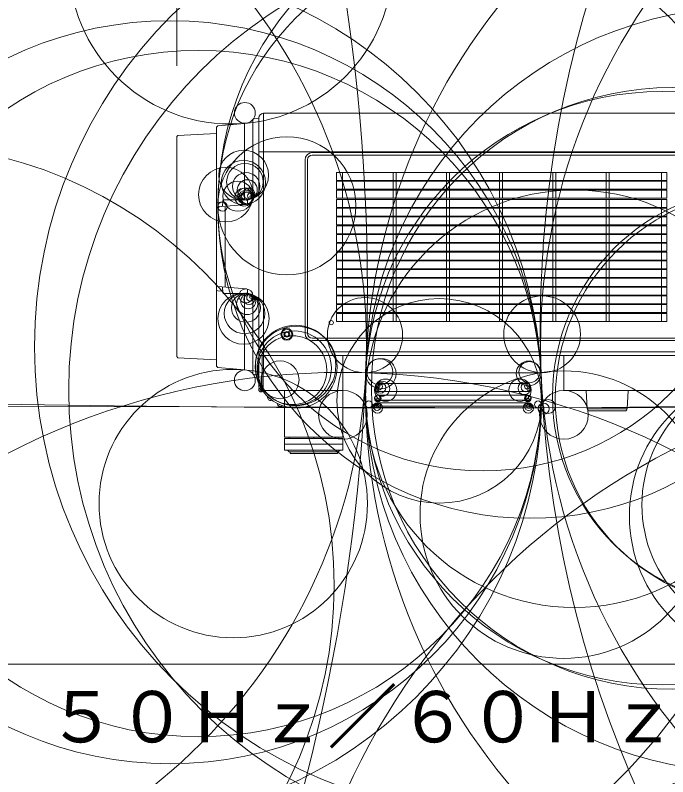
# Model space of a CAD drawing. Units: millimetres, scale not verified. Extents: x -8291 to 8336, y -215 to 16647.
# Drawn here: x -0.36 to 27.54, y 3.69 to 36.25 of the extents above; entities that cross this region are included whole.
import ezdxf
from ezdxf.enums import TextEntityAlignment as Align

# ---------------------------------------------------------------- set-up
doc = ezdxf.new("R2010")
doc.units = ezdxf.units.MM
doc.header["$LTSCALE"] = 0.125
doc.layers.add('0-1_MOJI1', color=7, linetype='Continuous')
for name, color, linetype, lineweight in [('0-2_WAKU', 1, 'Continuous', 18), ('0-4_SUNPO', 3, 'Continuous', 18), ('0-5_GAIKEI', 1, 'Continuous', 18)]:
    doc.layers.add(name, color=color, linetype=linetype, lineweight=lineweight)
doc.styles.add('ＭＳ ゴシック', font='')
doc.styles.get('ＭＳ ゴシック').set_extended_font_data('MS Gothic')

# ---------------------------------------------------------------- blocks, each defined once
blk = doc.blocks.new('D3')
at = {"layer": '0-4_SUNPO'}
blk.add_line((71.0551, 347.5874), (71.0551, 354.8374), dxfattribs=at)

msp = doc.modelspace()

# ---------------------------------------------------------------- linework, layer by layer
at = {"layer": '0-2_WAKU', "color": 4}
msp.add_line((-62.5005, 8.4953), (62.4995, 8.4953), dxfattribs=at)
at = {"layer": '0-5_GAIKEI', "color": 7}
for p, q in [((10.2545, 32.0535), (46.3545, 32.0535)), ((9.4394, 31.6211), (8.3043, 31.5218)), ((9.8544, 31.8216), (9.8045, 31.7872)), ((9.8544, 31.8216), (10.0545, 31.8391)), ((8.3044, 31.5218), (8.2545, 31.4674)), ((8.2545, 21.2394), (8.2545, 31.4674)), ((6.6019, 31.1059), (6.5545, 31.056)), ((6.5545, 21.6509), (6.5545, 31.056)), ((8.2545, 31.1925), (6.6019, 31.1059)), ((13.3808, 29.521), (13.3808, 29.178)), ((13.3808, 29.521), (27.5033, 29.521)), ((13.6295, 29.521), (13.6295, 29.178)), ((15.8046, 29.521), (15.8046, 29.178)), ((15.9313, 29.178), (15.9313, 29.521)), ((18.0795, 29.178), (18.0795, 29.521)), ((18.2062, 29.521), (18.2062, 29.178)), ((20.3544, 29.178), (20.3544, 29.521)), ((20.4811, 29.521), (20.4811, 29.178)), ((22.6294, 29.178), (22.6294, 29.521)), ((22.756, 29.521), (22.756, 29.178)), ((24.9043, 29.178), (24.9043, 29.521)), ((25.0309, 29.521), (25.0309, 29.178)), ((27.2783, 29.521), (27.2783, 29.178)), ((13.3808, 29.146), (27.5033, 29.146)), ((13.3808, 29.146), (13.3808, 28.803)), ((13.6295, 29.146), (13.6295, 28.803)), ((15.8046, 29.146), (15.8046, 28.803)), ((15.9313, 28.803), (15.9313, 29.146)), ((18.0795, 28.803), (18.0795, 29.146)), ((18.2062, 29.146), (18.2062, 28.803)), ((20.3544, 28.803), (20.3544, 29.146)), ((20.4811, 29.146), (20.4811, 28.803)), ((22.6294, 28.803), (22.6294, 29.146)), ((22.756, 29.146), (22.756, 28.803)), ((24.9043, 28.803), (24.9043, 29.146)), ((25.0309, 29.146), (25.0309, 28.803)), ((27.2783, 29.146), (27.2783, 28.803)), ((27.5033, 29.146), (27.5033, 28.803)), ((27.5033, 28.803), (13.3808, 28.803)), ((13.3808, 28.771), (27.5033, 28.771)), ((13.3808, 28.771), (13.3808, 28.428)), ((13.6295, 28.771), (13.6295, 28.428)), ((15.8046, 28.771), (15.8046, 28.428)), ((15.9313, 28.428), (15.9313, 28.771)), ((18.0795, 28.428), (18.0795, 28.771)), ((18.2062, 28.771), (18.2062, 28.428)), ((20.3544, 28.428), (20.3544, 28.771)), ((20.4811, 28.771), (20.4811, 28.428)), ((22.6294, 28.428), (22.6294, 28.771)), ((22.756, 28.771), (22.756, 28.428)), ((24.9043, 28.428), (24.9043, 28.771)), ((25.0309, 28.771), (25.0309, 28.428)), ((27.2783, 28.771), (27.2783, 28.428)), ((27.5033, 28.771), (27.5033, 28.428)), ((27.5033, 28.428), (13.3808, 28.428)), ((13.3808, 28.371), (27.5033, 28.371)), ((13.3808, 28.371), (13.3808, 28.028)), ((13.6295, 28.371), (13.6295, 28.028)), ((15.8046, 28.371), (15.8046, 28.028)), ((15.9313, 28.028), (15.9313, 28.371)), ((18.0795, 28.028), (18.0795, 28.371)), ((18.2062, 28.371), (18.2062, 28.028)), ((20.3544, 28.028), (20.3544, 28.371)), ((20.4811, 28.371), (20.4811, 28.028)), ((22.6294, 28.028), (22.6294, 28.371)), ((22.756, 28.371), (22.756, 28.028)), ((24.9043, 28.028), (24.9043, 28.371)), ((25.0309, 28.371), (25.0309, 28.028)), ((27.2783, 28.371), (27.2783, 28.028)), ((27.5033, 28.371), (27.5033, 28.028)), ((27.5033, 28.028), (13.3808, 28.028)), ((13.3808, 27.996), (13.3808, 27.653)), ((13.3808, 27.996), (27.5033, 27.996)), ((13.6295, 27.996), (13.6295, 27.653)), ((15.8046, 27.996), (15.8046, 27.653)), ((15.9313, 27.653), (15.9313, 27.996)), ((18.0795, 27.653), (18.0795, 27.996)), ((18.2062, 27.996), (18.2062, 27.653)), ((20.3544, 27.653), (20.3544, 27.996)), ((20.4811, 27.996), (20.4811, 27.653)), ((22.6294, 27.653), (22.6294, 27.996)), ((22.756, 27.996), (22.756, 27.653)), ((24.9043, 27.653), (24.9043, 27.996)), ((25.0309, 27.996), (25.0309, 27.653)), ((27.2783, 27.996), (27.2783, 27.653)), ((13.3808, 27.621), (13.3808, 27.278)), ((13.3808, 27.621), (27.5033, 27.621)), ((13.6295, 27.621), (13.6295, 27.278)), ((15.8046, 27.621), (15.8046, 27.278)), ((15.9313, 27.278), (15.9313, 27.621)), ((18.0795, 27.278), (18.0795, 27.621)), ((18.2062, 27.621), (18.2062, 27.278)), ((20.3544, 27.278), (20.3544, 27.621)), ((20.4811, 27.621), (20.4811, 27.278)), ((22.6294, 27.278), (22.6294, 27.621)), ((22.756, 27.621), (22.756, 27.278)), ((24.9043, 27.278), (24.9043, 27.621)), ((25.0309, 27.621), (25.0309, 27.278)), ((27.2783, 27.621), (27.2783, 27.278)), ((13.3808, 27.246), (27.5033, 27.246)), ((13.3808, 27.246), (13.3808, 26.903)), ((13.6295, 27.246), (13.6295, 26.903)), ((15.8046, 27.246), (15.8046, 26.903)), ((15.9313, 26.903), (15.9313, 27.246)), ((18.0795, 26.903), (18.0795, 27.246)), ((18.2062, 27.246), (18.2062, 26.903)), ((20.3544, 26.903), (20.3544, 27.246)), ((20.4811, 27.246), (20.4811, 26.903)), ((22.6294, 26.903), (22.6294, 27.246)), ((22.756, 27.246), (22.756, 26.903)), ((24.9043, 26.903), (24.9043, 27.246)), ((25.0309, 27.246), (25.0309, 26.903)), ((27.2783, 27.246), (27.2783, 26.903)), ((27.5033, 27.246), (27.5033, 26.903)), ((27.5033, 26.903), (13.3808, 26.903)), ((13.3808, 26.871), (27.5033, 26.871)), ((13.3808, 26.871), (13.3808, 26.528)), ((13.6295, 26.871), (13.6295, 26.528)), ((15.8046, 26.871), (15.8046, 26.528)), ((15.9313, 26.528), (15.9313, 26.871)), ((18.0795, 26.528), (18.0795, 26.871)), ((18.2062, 26.871), (18.2062, 26.528)), ((20.3544, 26.528), (20.3544, 26.871)), ((20.4811, 26.871), (20.4811, 26.528)), ((22.6294, 26.528), (22.6294, 26.871)), ((22.756, 26.871), (22.756, 26.528)), ((24.9043, 26.528), (24.9043, 26.871)), ((25.0309, 26.871), (25.0309, 26.528)), ((27.2783, 26.871), (27.2783, 26.528)), ((27.5033, 26.871), (27.5033, 26.528)), ((27.5033, 26.528), (13.3808, 26.528)), ((13.3808, 26.496), (13.3808, 26.153)), ((13.3808, 26.496), (27.5033, 26.496)), ((13.6295, 26.496), (13.6295, 26.153)), ((15.8046, 26.496), (15.8046, 26.153)), ((15.9313, 26.153), (15.9313, 26.496)), ((18.0795, 26.153), (18.0795, 26.496)), ((18.2062, 26.496), (18.2062, 26.153)), ((20.3544, 26.153), (20.3544, 26.496)), ((20.4811, 26.496), (20.4811, 26.153)), ((22.6294, 26.153), (22.6294, 26.496)), ((22.756, 26.496), (22.756, 26.153)), ((24.9043, 26.153), (24.9043, 26.496)), ((25.0309, 26.496), (25.0309, 26.153)), ((27.2783, 26.496), (27.2783, 26.153)), ((13.3808, 26.123), (27.5033, 26.123)), ((13.3808, 26.123), (13.3808, 25.7799)), ((13.6295, 26.123), (13.6295, 25.7799)), ((15.8046, 26.123), (15.8046, 25.7799)), ((15.9313, 25.7799), (15.9313, 26.123)), ((18.0795, 25.7799), (18.0795, 26.123)), ((18.2062, 26.123), (18.2062, 25.7799)), ((20.3544, 25.7799), (20.3544, 26.123)), ((20.4811, 26.123), (20.4811, 25.7799)), ((22.6294, 25.7799), (22.6294, 26.123)), ((22.756, 26.123), (22.756, 25.7799)), ((24.9043, 25.7799), (24.9043, 26.123)), ((25.0309, 26.123), (25.0309, 25.7799)), ((27.2783, 26.123), (27.2783, 25.7799)), ((27.5033, 26.123), (27.5033, 25.7799)), ((27.5033, 25.7799), (13.3808, 25.7799)), ((13.3808, 25.748), (13.3808, 25.4049)), ((13.3808, 25.748), (27.5033, 25.748)), ((13.6295, 25.748), (13.6295, 25.4049)), ((15.8046, 25.748), (15.8046, 25.4049)), ((15.9313, 25.4049), (15.9313, 25.748)), ((18.0795, 25.4049), (18.0795, 25.748)), ((18.2062, 25.748), (18.2062, 25.4049)), ((20.3544, 25.4049), (20.3544, 25.748)), ((20.4811, 25.748), (20.4811, 25.4049)), ((22.6294, 25.4049), (22.6294, 25.748)), ((22.756, 25.748), (22.756, 25.4049)), ((24.9043, 25.4049), (24.9043, 25.748)), ((25.0309, 25.748), (25.0309, 25.4049)), ((27.2783, 25.748), (27.2783, 25.4049)), ((13.3808, 25.373), (13.3808, 25.0299)), ((13.3808, 25.373), (27.5033, 25.373)), ((13.6295, 25.373), (13.6295, 25.0299)), ((15.8046, 25.373), (15.8046, 25.0299)), ((15.9313, 25.0299), (15.9313, 25.373)), ((18.0795, 25.0299), (18.0795, 25.373)), ((18.2062, 25.373), (18.2062, 25.0299)), ((20.3544, 25.0299), (20.3544, 25.373)), ((20.4811, 25.373), (20.4811, 25.0299)), ((22.6294, 25.0299), (22.6294, 25.373)), ((22.756, 25.373), (22.756, 25.0299)), ((24.9043, 25.0299), (24.9043, 25.373)), ((25.0309, 25.373), (25.0309, 25.0299)), ((27.2783, 25.373), (27.2783, 25.0299)), ((13.3808, 24.998), (27.5033, 24.998)), ((13.3808, 24.998), (13.3808, 24.6549)), ((13.6295, 24.998), (13.6295, 24.6549)), ((15.8046, 24.998), (15.8046, 24.6549)), ((15.9313, 24.6549), (15.9313, 24.998)), ((18.0795, 24.6549), (18.0795, 24.998)), ((18.2062, 24.998), (18.2062, 24.6549)), ((20.3544, 24.6549), (20.3544, 24.998)), ((20.4811, 24.998), (20.4811, 24.6549)), ((22.6294, 24.6549), (22.6294, 24.998)), ((22.756, 24.998), (22.756, 24.6549)), ((24.9043, 24.6549), (24.9043, 24.998)), ((25.0309, 24.998), (25.0309, 24.6549)), ((27.2783, 24.998), (27.2783, 24.6549)), ((27.5033, 24.998), (27.5033, 24.6549)), ((27.5033, 24.6549), (13.3808, 24.6549)), ((13.3808, 24.6249), (27.5033, 24.6249)), ((13.3808, 24.6249), (13.3808, 24.2818)), ((13.6295, 24.6249), (13.6295, 24.2818)), ((15.8046, 24.6249), (15.8046, 24.2818)), ((15.9313, 24.2818), (15.9313, 24.6249)), ((18.0795, 24.2818), (18.0795, 24.6249)), ((18.2062, 24.6249), (18.2062, 24.2818)), ((20.3544, 24.2818), (20.3544, 24.6249)), ((20.4811, 24.6249), (20.4811, 24.2818)), ((22.6294, 24.2818), (22.6294, 24.6249)), ((22.756, 24.6249), (22.756, 24.2818)), ((24.9043, 24.2818), (24.9043, 24.6249)), ((25.0309, 24.6249), (25.0309, 24.2818)), ((27.2783, 24.6249), (27.2783, 24.2818)), ((27.5033, 24.6249), (27.5033, 24.2818)), ((27.5033, 24.2818), (13.3808, 24.2818)), ((13.3808, 24.2499), (27.5033, 24.2499)), ((13.3808, 24.2499), (13.3808, 23.9068)), ((13.6295, 24.2499), (13.6295, 23.9068)), ((15.8046, 24.2499), (15.8046, 23.9068)), ((15.9313, 23.9068), (15.9313, 24.2499)), ((18.0795, 23.9068), (18.0795, 24.2499)), ((18.2062, 24.2499), (18.2062, 23.9068)), ((20.3544, 23.9068), (20.3544, 24.2499)), ((20.4811, 24.2499), (20.4811, 23.9068)), ((22.6294, 23.9068), (22.6294, 24.2499)), ((22.756, 24.2499), (22.756, 23.9068)), ((24.9043, 23.9068), (24.9043, 24.2499)), ((25.0309, 24.2499), (25.0309, 23.9068)), ((27.2783, 24.2499), (27.2783, 23.9068)), ((27.5033, 24.2499), (27.5033, 23.9068)), ((27.5033, 23.9068), (13.3808, 23.9068)), ((13.3808, 23.8749), (27.5033, 23.8749)), ((13.3808, 23.8749), (13.3808, 23.5318)), ((13.6295, 23.8749), (13.6295, 23.5318)), ((15.8046, 23.8749), (15.8046, 23.5318)), ((15.9313, 23.5318), (15.9313, 23.8749)), ((18.0795, 23.5318), (18.0795, 23.8749)), ((18.2062, 23.8749), (18.2062, 23.5318)), ((20.3544, 23.5318), (20.3544, 23.8749)), ((20.4811, 23.8749), (20.4811, 23.5318)), ((22.6294, 23.5318), (22.6294, 23.8749)), ((22.756, 23.8749), (22.756, 23.5318)), ((24.9043, 23.5318), (24.9043, 23.8749)), ((25.0309, 23.8749), (25.0309, 23.5318)), ((27.2783, 23.8749), (27.2783, 23.5318)), ((27.5033, 23.8749), (27.5033, 23.5318)), ((27.5033, 23.5318), (13.3808, 23.5318)), ((13.3808, 23.4999), (27.5033, 23.4999)), ((13.3808, 23.4999), (13.3808, 23.1568)), ((13.6295, 23.4999), (13.6295, 23.1568)), ((15.8046, 23.4999), (15.8046, 23.1568)), ((15.9313, 23.1568), (15.9313, 23.4999)), ((18.0795, 23.1568), (18.0795, 23.4999)), ((18.2062, 23.4999), (18.2062, 23.1568)), ((20.3544, 23.1568), (20.3544, 23.4999)), ((20.4811, 23.4999), (20.4811, 23.1568)), ((22.6294, 23.1568), (22.6294, 23.4999)), ((22.756, 23.4999), (22.756, 23.1568)), ((24.9043, 23.1568), (24.9043, 23.4999)), ((25.0309, 23.4999), (25.0309, 23.1568)), ((27.2783, 23.4999), (27.2783, 23.1568)), ((27.5033, 23.4999), (27.5033, 23.1568)), ((27.5033, 23.1568), (13.3808, 23.1568)), ((6.5545, 21.6509), (6.6019, 21.601)), ((6.6019, 21.601), (8.2545, 21.5144)), ((8.2545, 21.2395), (8.3044, 21.1851)), ((8.3043, 21.1851), (9.4394, 21.0858)), ((9.8544, 20.8853), (9.8045, 20.9197)), ((10.0545, 20.8678), (9.8544, 20.8853)), ((10.0545, 20.4035), (10.0545, 20.8678)), ((11.1545, 20.2034), (11.1545, 18.2034)), ((13.6545, 20.2034), (13.6545, 18.2034)), ((23.1045, 20.2034), (32.1045, 20.2034)), ((21.998, 19.455), (13.6546, 19.4534)), ((11.1545, 18.1534), (11.1545, 17.6534)), ((13.6545, 17.6534), (13.6545, 18.1534)), ((11.1545, 17.6534), (13.6545, 17.6534))]:
    msp.add_line(p, q, dxfattribs=at)
at = {"layer": '0-5_GAIKEI'}
for p, q in [((10.2545, 32.0535), (10.2545, 21.7035)), ((9.4394, 28.367), (9.4394, 31.6211)), ((9.8045, 28.4596), (9.8045, 31.7872)), ((10.0545, 21.8535), (10.0545, 31.8535)), ((10.0545, 30.4035), (46.5545, 30.4035)), ((12.3445, 30.3715), (29.6645, 30.3715)), ((12.034, 22.646), (12.034, 30.061)), ((12.1401, 30.0634), (12.1401, 22.6434)), ((29.6645, 30.2679), (12.3445, 30.2679)), ((8.5545, 28.3534), (8.5156, 28.3145)), ((8.5545, 28.3534), (9.5295, 28.3534)), ((9.5295, 28.3534), (9.5685, 28.3145)), ((8.2545, 28.2232), (8.3044, 28.243)), ((8.3044, 28.0534), (8.2548, 27.9996)), ((8.3044, 28.243), (8.5128, 28.2606)), ((8.3044, 28.0534), (9.5307, 28.1607)), ((8.5156, 28.3145), (8.5028, 28.0708)), ((8.6197, 28.04), (8.6197, 24.6672)), ((9.5685, 28.3145), (9.5761, 28.1687)), ((8.3044, 24.4639), (8.2545, 24.4837)), ((9.5307, 24.5462), (8.3044, 24.6535)), ((8.5128, 24.4463), (8.3044, 24.4639)), ((8.5156, 24.3924), (8.5028, 24.6361)), ((8.6197, 24.6259), (8.6197, 24.6669)), ((9.5685, 24.3924), (9.5761, 24.5382)), ((8.5156, 24.3924), (8.5545, 24.3534)), ((9.5295, 24.3534), (8.5545, 24.3534)), ((9.4394, 21.0858), (9.4394, 24.3399)), ((9.5685, 24.3924), (9.5295, 24.3534)), ((9.8045, 20.9197), (9.8045, 24.2473)), ((12.3445, 22.439), (29.6645, 22.439)), ((29.6645, 22.3354), (12.3445, 22.3354)), ((10.0545, 20.8678), (10.0545, 21.8535)), ((10.0545, 21.8535), (46.5545, 21.8535)), ((46.5545, 21.7035), (10.0545, 21.7035)), ((10.1845, 20.2161), (10.1984, 21.7035)), ((10.2577, 21.7034), (10.2448, 20.2034)), ((10.2577, 21.7034), (46.5545, 21.7034)), ((13.6545, 20.2034), (13.6545, 21.7034)), ((23.1045, 21.7034), (23.1045, 20.2034)), ((14.6816, 20.9596), (22.0821, 20.9596)), ((10.2196, 20.2114), (10.2198, 20.2287)), ((10.2448, 20.2034), (13.6545, 20.2034)), ((21.5795, 20.4946), (15.1295, 20.4946)), ((24.0587, 20.2034), (24.0996, 19.4232)), ((25.8045, 20.1984), (25.8045, 20.2034)), ((31.3045, 20.1984), (25.8045, 20.1984)), ((25.8095, 19.4232), (25.8501, 20.1984)), ((25.8545, 20.1984), (25.8545, 20.2034)), ((10.4318, 19.8884), (10.4257, 19.9584)), ((10.4318, 19.8884), (10.4946, 19.8939)), ((15.1295, 20.1544), (21.5795, 20.1544)), ((21.5795, 19.999), (15.1295, 19.999)), ((14.622, 19.5479), (14.6218, 19.5516)), ((15.1295, 19.7894), (21.5795, 19.7894)), ((21.5795, 19.6745), (15.1295, 19.6745)), ((22.1368, 19.5479), (22.1369, 19.5479)), ((15.1295, 19.5284), (21.5795, 19.5284)), ((25.8095, 19.4232), (24.0996, 19.4232)), ((25.7096, 19.3284), (24.1994, 19.3284)), ((11.1545, 18.2034), (13.6545, 18.2034)), ((13.6545, 18.1534), (11.1545, 18.1534)), ((11.3545, 18.2034), (11.3545, 18.1534)), ((12.4045, 18.2034), (12.4045, 18.1534)), ((13.4545, 18.1534), (13.4545, 18.2034)), ((11.1545, 17.9034), (13.6545, 17.9034)), ((11.2795, 17.6534), (11.3545, 17.5784)), ((13.4545, 17.5784), (13.5295, 17.6534)), ((11.3545, 17.5784), (13.4545, 17.5784)), ((11.392, 17.5784), (11.392, 17.5034)), ((11.392, 17.5034), (13.417, 17.5034)), ((13.417, 17.5784), (13.417, 17.5034))]:
    msp.add_line(p, q, dxfattribs=at)
at = {"layer": '0-5_GAIKEI', "color": 7}
for points in [[(27.5033, 29.521), (27.5033, 29.178), (13.3808, 29.178)], [(27.5033, 27.996), (27.5033, 27.653), (13.3808, 27.653)], [(27.5033, 27.621), (27.5033, 27.278), (13.3808, 27.278)], [(27.5033, 26.496), (27.5033, 26.153), (13.3808, 26.153)], [(27.5033, 25.748), (27.5033, 25.4049), (13.3808, 25.4049)], [(27.5033, 25.373), (27.5033, 25.0299), (13.3808, 25.0299)]]:
    msp.add_lwpolyline(points, dxfattribs=at)
for centre, radius in [((22.2489, 8333.0327), 8313.5778), ((17.7729, 1094.6018), 1075.1461), ((8.8605, 38.5275), 6.9306), ((9.4605, 32.0701), 0.4454), ((11.6545, 21.2013), 1.7478), ((8.9655, 15.3665), 5.7389), ((9.4605, 20.6368), 0.4454), ((23.1045, 19.1613), 1.0422), ((14.7614, 19.6035), 0.15), ((21.9977, 19.6034), 0.15), ((21.998, 19.6049), 0.1499)]:
    msp.add_circle(centre, radius, dxfattribs=at)
at = {"layer": '0-5_GAIKEI'}
for centre, radius in [((-189.5129, 7.9229), 223.0212), ((-68.4398, 24.4393), 83.1425), ((70.8641, 22.8358), 48.7745), ((2.7171, 25.5298), 44.3139), ((-10.8587, 22.6606), 43.975), ((11.2877, 20.3213), 29.3099), ((6.8635, 22.1057), 26.2441), ((48.1566, 22.0997), 26.0551), ((15.044, 22.2885), 25.5182), ((40.9603, 20.2702), 26.3484), ((-9.4473, 22.1685), 24.1064), ((20.5122, 22.0721), 20.0457), ((21.6478, 28.0806), 13.3445), ((21.2632, 20.2222), 19.3339), ((19.6434, 28.0997), 11.3399), ((3.8695, 20.0351), 18.2798), ((30.9701, 20.2332), 16.3581), ((6.2627, 20.1261), 15.8849), ((7.4753, 20.0708), 14.6715), ((27.2995, 20.2974), 12.687), ((27.7328, 20.2894), 12.864), ((11.2546, 28.1005), 2.9512), ((-5.6231, 11.8776), 18.8997), ((9.4094, 29.4059), 1.0665), ((9.4016, 29.0989), 0.947), ((8.6446, 28.5764), 1.1659), ((9.4649, 29.1274), 0.7825), ((9.5166, 28.9337), 0.5821), ((9.162, 28.5091), 0.6441), ((9.5657, 28.7866), 0.427), ((9.4197, 28.4674), 0.383), ((9.4991, 28.5126), 0.3526), ((9.5023, 28.4626), 0.3037), ((9.5162, 28.4299), 0.2682), ((9.5512, 28.435), 0.2476), ((9.6389, 28.6176), 0.2428), ((23.5453, 19.8486), 8.9284), ((31.5381, 19.9498), 8.9236), ((31.6638, 19.8486), 8.9284), ((9.701, 28.5194), 0.1267), ((9.7411, 28.4767), 0.068), ((9.7645, 28.4618), 0.0404), ((9.7724, 28.4597), 0.0321), ((8.5073, 28.0679), 0.2037), ((8.3316, 28.0585), 0.0277), ((9.5045, 24.2473), 0.3), ((9.4053, 23.2729), 1.0949), ((9.4463, 23.4966), 0.8674), ((9.5066, 23.7378), 0.6188), ((9.557, 23.8972), 0.4517), ((9.6054, 24.0192), 0.3204), ((9.6464, 24.1019), 0.2281), ((9.6875, 24.1694), 0.1491), ((9.7294, 24.2195), 0.0837), ((9.7568, 24.2409), 0.049), ((9.7712, 24.247), 0.0333), ((14.5985, 22.5686), 1.6085), ((17.7702, 19.7585), 4.372), ((22.1692, 22.6044), 1.6421), ((13.1545, 23.1034), 0.0901), ((11.6311, 21.2708), 1.7202), ((11.2545, 22.6035), 0.2515), ((11.2545, 22.6035), 0.215), ((11.5712, 21.1557), 1.5908), ((11.4916, 21.0706), 1.4744), ((11.2545, 22.6035), 0.1229), ((11.2545, 22.6034), 0.085), ((15.2801, 20.9228), 0.6513), ((15.2345, 21.0005), 0.5545), ((10.9683, 20.6593), 0.8088), ((21.5971, 20.9311), 0.5295), ((21.6305, 20.9886), 0.4525), ((13.6582, -10.4111), 31.3866), ((41.5361, -9.4536), 30.429), ((23.0967, 14.8942), 6.1461), ((32.1086, 14.8359), 6.2044), ((32.1687, 15.3077), 5.7289), ((15.4811, 20.215), 0.4766), ((15.3378, 20.2778), 0.3202), ((15.2601, 20.32), 0.2318), ((15.1921, 20.3709), 0.1469), ((21.2265, 20.2146), 0.4782), ((21.4156, 20.2997), 0.2708), ((21.4775, 20.3399), 0.1971), ((10.1451, 20.2324), 0.0893), ((10.181, 20.22), 0.0514), ((10.1983, 20.2132), 0.0328), ((10.2098, 20.2079), 0.0201), ((10.2197, 20.2023), 0.00872), ((10.223, 20.1998), 0.00459), ((10.2244, 20.1985), 0.00266), ((10.225, 20.1977), 0.00161), ((10.2265, 20.1985), 0.00289), ((10.2261, 20.1981), 0.00232), ((10.2255, 20.1975), 0.00152), ((10.2253, 20.197), 0.00095), ((13.6545, 19.1618), 1.0417), ((15.0993, 20.2652), 0.0916), ((15.153, 20.4094), 0.092), ((15.1385, 20.4287), 0.0679), ((15.1299, 20.4461), 0.0484), ((21.5361, 20.3892), 0.1204), ((21.57, 20.4268), 0.0698), ((21.6095, 20.2652), 0.0918), ((21.5794, 20.4464), 0.0481), ((23.1045, 19.1618), 1.0417), ((15.1466, 19.8607), 0.1431), ((15.1373, 19.8711), 0.1291), ((15.0704, 19.8897), 0.0615), ((15.0658, 19.8904), 0.0568), ((15.1302, 19.8907), 0.1082), ((21.5635, 19.8613), 0.1419), ((21.575, 19.8775), 0.122), ((21.5793, 19.8937), 0.1053), ((21.6371, 19.8893), 0.0631), ((21.6433, 19.8904), 0.0569), ((15.1289, 19.4531), 0.2214), ((15.1146, 19.5118), 0.161), ((15.092, 19.5614), 0.1065), ((15.0706, 19.5924), 0.0688), ((15.0531, 19.6091), 0.0446), ((15.0413, 19.6164), 0.0308), ((15.034, 19.6183), 0.0232), ((21.5802, 19.4529), 0.2216), ((21.5929, 19.5071), 0.166), ((21.6142, 19.556), 0.1126), ((21.6333, 19.5859), 0.0771), ((21.6528, 19.6067), 0.0486), ((21.6658, 19.6155), 0.033), ((21.6749, 19.6183), 0.0234), ((22.2332, 19.4211), 0.2376), ((22.1234, 19.4365), 0.1268), ((22.4346, 19.5177), 0.2991)]:
    msp.add_circle(centre, radius, dxfattribs=at)
at = {"layer": '0-5_GAIKEI', "color": 7}
for centre, start, end in [((10.2545, 31.8535), 90, 180), ((10.2545, 20.4035), 180, 249.5069)]:
    msp.add_arc(centre, 0.2, start, end, dxfattribs=at)
at = {"layer": '0-5_GAIKEI'}
for centre, radius, start, end in [((12.3445, 30.061), 0.3105, 90, 180), ((12.3445, 30.0634), 0.2045, 90, 180), ((12.3445, 22.646), 0.3105, 180, 270), ((12.3445, 22.6434), 0.2045, 180, 270), ((10.1898, 20.2302), 0.015, 249.5069, 359.5), ((10.2446, 20.2112), 0.025, 179.5, 215.07632), ((10.2448, 20.2284), 0.025, 179.5, 270), ((15.1295, 20.2794), 0.125, 205.51614, 270), ((21.5795, 20.2794), 0.125, 270, 334.50146), ((10.5563, 19.8993), 0.125, 185, 300.95715), ((10.5563, 19.8993), 0.05, 202.30977, 257.39562), ((15.1295, 19.9144), 0.125, 200.70767, 270), ((21.5795, 19.9144), 0.125, 270, 339.28961), ((10.9801, 19.6375), 0.125, 175.73303, 317.60886), ((10.9801, 19.6375), 0.05, 219.99388, 273.348), ((15.1295, 19.6534), 0.125, 200.22418, 270), ((21.5795, 19.6534), 0.125, 270, 339.76102), ((24.1994, 19.4284), 0.1, 183, 270), ((25.7096, 19.4284), 0.1, 270, 357)]:
    msp.add_arc(centre, radius, start, end, dxfattribs=at)
for centre, major_axis, ratio, start_param, end_param in [((14.6816, 20.9727), (-0.1496, -0.011), 0.086921, 1.2099368, 1.5643803), ((22.0821, 20.9727), (0.1497, -0.0096), 0.086979, 4.7179621, 5.0151231)]:
    msp.add_ellipse(centre, major_axis=major_axis, ratio=ratio, start_param=start_param, end_param=end_param, dxfattribs=at)

# ---------------------------------------------------------------- block references
at = {"layer": '0-4_SUNPO'}
msp.add_blockref('D3', (-64.5005, -313.5047), dxfattribs=at)

# ---------------------------------------------------------------- texts
at = {"layer": '0-1_MOJI1', "style": 'ＭＳ ゴシック'}
msp.add_text('ＡＣ２００Ｖ\u3000５０Ｈｚ／６０Ｈｚ', height=2.199, dxfattribs=at).set_placement((-20.0005, 4.4953), align=Align.BOTTOM_LEFT)

doc.saveas('drawing.dxf')
